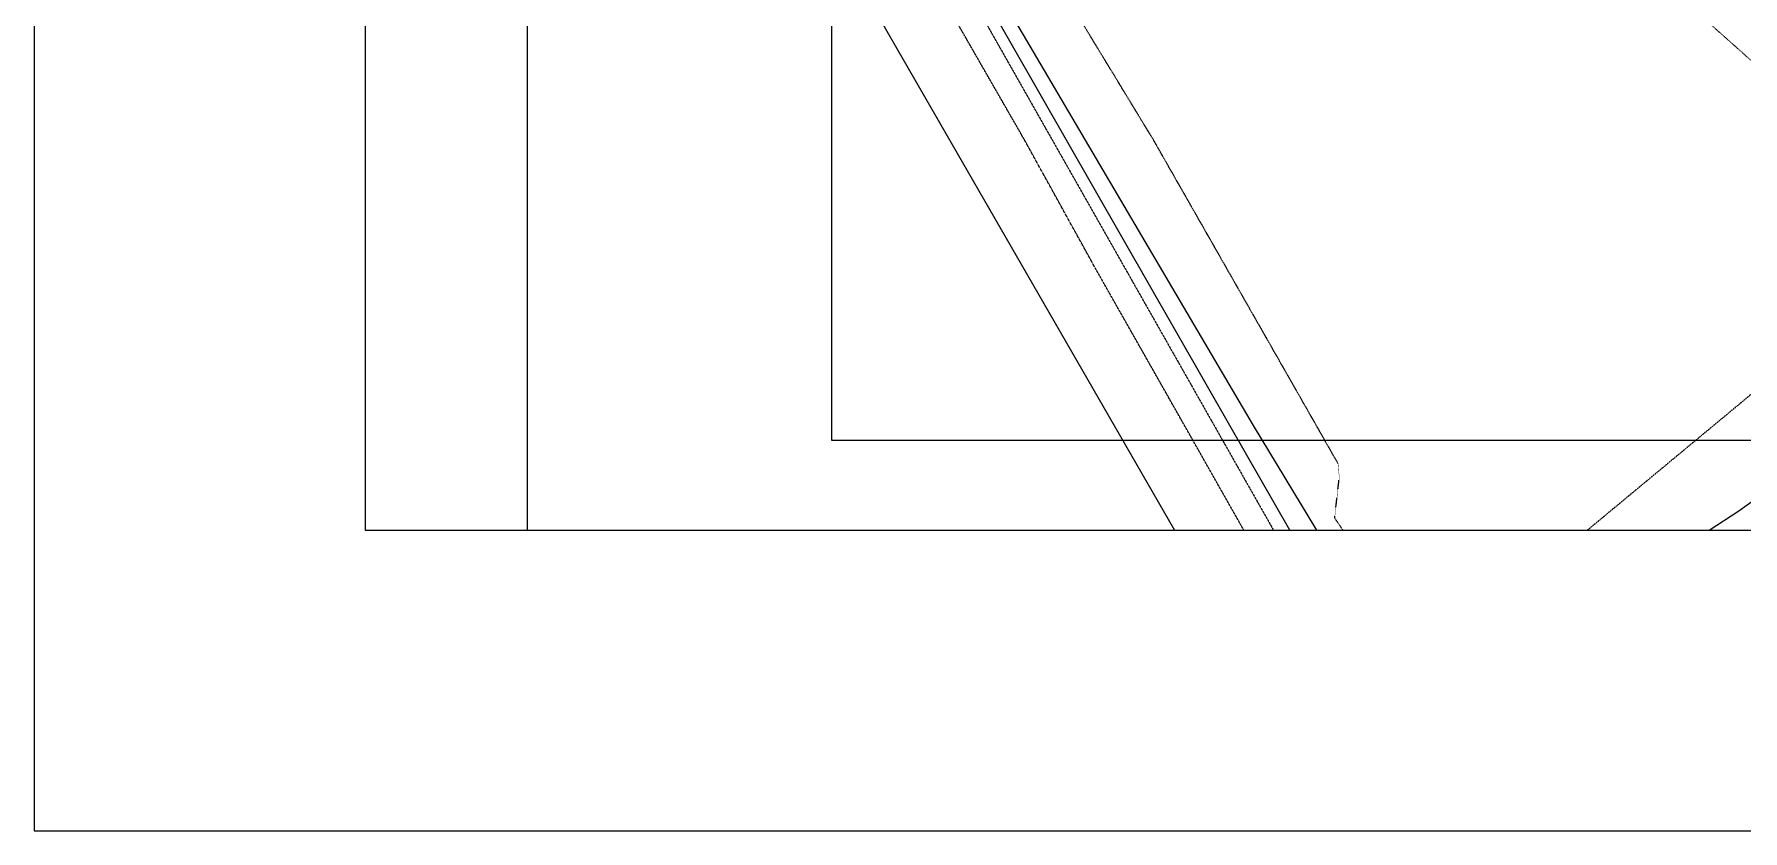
# Model space of a CAD drawing. Extents: x 152195838 to 160350639, y 364657247 to 370318102.
# Drawn here: x 156906639 to 157111278, y 364807569 to 364902980 of the extents above; entities that cross this region are included whole.
import ezdxf
from ezdxf.xclip import XClip

# ---------------------------------------------------------------- set-up
doc = ezdxf.new("R2010")
doc.units = 0
doc.header["$MEASUREMENT"] = 0
doc.linetypes.add('5M2P5', pattern=[7.5, 5, -2.5])
doc.linetypes.add('5M5', pattern=[10, 5, -5])
for name, color, linetype in [('A0013118', 1, 'CONTINUOUS'), ('A0033324', 1, '5M2P5'), ('F0017111', 30, 'CONTINUOUS'), ('F0027217', 7, 'CONTINUOUS'), ('F0037221', 7, 'CONTINUOUS'), ('F0037223', 7, '5M5')]:
    doc.layers.add(name, color=color, linetype=linetype)
doc.layers.add('DEFPOINT', color=135, linetype='CONTINUOUS', plot=False)

# ---------------------------------------------------------------- blocks, each defined once
blk = doc.blocks.new('dwgE1B8')
at = {"layer": 'A0013118', "flags": 128}
blk.add_lwpolyline([(641181.2812626362, 923583.6710169315), (652373.6554556489, 929997.577041328), (777935.8784494996, 1001953.556643665), (785589.6571809053, 1006339.616859674), (793110.384398222, 993285.4082448483), (865561.8264610171, 867527.401512444), (866187.2321221828, 866441.9843273759), (867116.2317391634, 864829.5617166162), (876117.7736518383, 849205.1476778388), (879439.6484508514, 843439.2759721875), (882397.4762011766, 838305.0623552203), (889608.7787110806, 825787.6705183387), (890511.8409747481, 824220.4175351858), (890843.2921358347, 823644.9134802818), (895128.536603272, 816206.7643003464), (896032.6924245358, 814637.364705801)], dxfattribs=at)
at = {"layer": 'A0033324', "flags": 128}
blk.add_lwpolyline([(899869.3690564632, 827897.4062047005), (906632.4064917564, 815011.2415004373), (914146.6792293787, 813454.9897626042), (957107.105384171, 838009.1142339706), (957613.3317131996, 836353.1202386022), (958116.6913850904, 833298.8549301624), (957018.9736104012, 830948.8305885196), (922406.1284366846, 810440.5095477104), (920602.5464898348, 809529.6452980042), (919308.8433238268, 809156.7288879156), (912901.4554316998, 809779.0025013685), (909623.6445029378, 810515.1258196235), (907534.6161568165, 811204.0093861222), (905918.3644033074, 812130.7402633429), (903934.6048282385, 813770.328243792), (831144.637785852, 942171.424896121), (822701.1311990023, 957461.8932983279), (786181.2947154045, 1021025.12220031), (785740.9458293915, 1022530.312838137), (786272.9011226892, 1023832.061541438), (787497.6756656766, 1025895.045488358), (788018.617682159, 1024453.253567696), (867058.8705266714, 885086.1876846552), (874938.745870769, 871624.3309935927), (875920.7997523546, 869288.2334548831), (884164.2411442995, 855235.5189735293), (884853.089505136, 854477.8355650902), (891606.9795212746, 842560.1532238722), (891589.2673363686, 842180.5334028602), (898569.334523797, 829625.4427960515)], close=True, dxfattribs=at)
at = {"layer": 'F0017111', "flags": 128}
blk.add_lwpolyline([(821225.6349118948, 972299.7074559927), (850083.4596494436, 923266.5234062076), (866531.9784653187, 896028.9282996655), (870121.5606321096, 890725.9114724994), (870965.8990904093, 890023.1791995764), (872321.1488302946, 890238.9899244308), (877724.3878248334, 893172.2153741121), (879929.3394465446, 894515.7008163929), (908229.7151679397, 913061.3475748897), (913218.0483316779, 916675.2436878085)], dxfattribs=at)
at = {"layer": 'F0037221', "flags": 128}
for points in [[(872110.2372368574, 881829.8432440758), (871082.4562692642, 882252.6622336507), (870503.888643086, 882849.4587239623), (847431.3921742439, 923004.5358259082), (811302.0402873755, 986179.4854516387), (802989.773598671, 1001367.031747699), (797822.8817285299, 1012079.156254053), (798284.1926913261, 1012948.359486282), (799227.9279341698, 1013883.153549552), (818592.1971286535, 1024388.621392488), (819969.1092755198, 1024658.689174473), (820732.0780051351, 1024501.273958743), (829457.5293955803, 1010248.813405395), (830260.9429754019, 1010004.243202209), (831581.8644182086, 1010318.994838595), (862544.963603437, 1028490.606312573), (863541.397876054, 1028531.575445354)], [(938838.0937404633, 967057.3535840511), (938851.3873847723, 966933.8679656982), (933614.1791710854, 929327.3189775348), (933171.582989037, 927583.0407449603), (932401.2215277553, 925403.0609829426), (930044.4039415121, 919531.3487558961), (929342.4425381422, 918267.3347867131), (928483.6174336076, 916771.0144150257), (918367.2806183696, 908009.7574629784), (873210.6041046977, 882200.8250159025), (872110.2372368574, 881829.8432440758)]]:
    blk.add_lwpolyline(points, dxfattribs=at)
at = {"layer": 'F0037223', "flags": 128}
blk.add_lwpolyline([(874013.556358099, 898240.0534659624), (873624.5119587183, 898430.1078202724), (867494.1806242466, 907491.1221439242), (862359.3405908346, 908493.9611978531), (859830.8792065978, 912213.6345978975), (860388.132080853, 917052.5507918596), (860247.81591928, 918719.8588012457), (838168.099799037, 957427.6963326335), (813569.9689632654, 997897.2836860418), (807417.8402193189, 1009016.867842913), (807582.882193625, 1009535.797765791), (815703.4478119016, 1013813.528336406), (816373.6610456705, 1013931.316369057), (817134.3442439437, 1013702.178498507), (826104.3077148199, 997141.1484949589), (826640.4570317268, 996825.2082742453), (827943.7334924936, 997025.6931865811), (858045.142043829, 1015414.837366402), (858864.4134472609, 1015478.162581384), (859443.2731281519, 1015411.914528608), (860298.8778685927, 1012132.883071125), (860822.0331708789, 1009795.195355535), (861565.9289096594, 1007401.20489037), (866023.0633820295, 1000831.643181026), (869357.4951102138, 997734.7945094109), (886125.9340522289, 987547.0055684447), (889917.5179409981, 984645.5200020671), (914723.7590572834, 962554.6961875558), (916101.6342810392, 961304.8001784086), (916898.7899503708, 960314.5944645405), (917248.6451532245, 959222.2798756957), (917146.5230178237, 957353.7895355225), (913569.5104197264, 934364.5454061627), (912808.7491592169, 931746.8252390027), (912166.4254238605, 930051.0564796925), (910398.7299261093, 927583.3107928634), (879347.0313075781, 901820.7242595553), (874013.556358099, 898240.0534659624)], dxfattribs=at)

msp = doc.modelspace()

# ---------------------------------------------------------------- linework, layer by layer
at = {"layer": 'DEFPOINT', "color": 5}
msp.add_lwpolyline([(156906639.3792016, 364807568.7306052), (157410639.3792002, 364807568.7306052), (157410639.3792002, 365163968.7306055), (156906639.3792016, 365163968.7306055)], close=True, dxfattribs=at)
at = {"layer": 'DEFPOINT'}
for points in [[(156946277.005588, 365136368.7306055), (156946277.005588, 364843568.7306053), (157336239.3792002, 364843568.7306053), (157336239.3792002, 365136368.7306055), (156946277.005588, 365136368.7306055)], [(156965672.7955203, 365116972.9406732), (156965672.7955203, 364843568.7306053), (157336239.3792002, 364843568.7306053), (157336239.3792002, 365116972.9406732), (156965672.7955203, 365116972.9406732)]]:
    msp.add_lwpolyline(points, dxfattribs=at)
msp.add_lwpolyline([(157002161.8428827, 365082165.693292), (157310967.3292826, 365082165.693292), (157310967.3292826, 364854328.8515689), (157002161.8428827, 364854328.8515689)], close=True, dxfattribs=at)

# ---------------------------------------------------------------- block references
at = {"layer": 'F0027217'}
ref = msp.add_blockref('dwgE1B8', (156202561.8128226, 363932829.4252237), dxfattribs=at)
XClip(ref).set_block_clipping_path([(763110.9826976955, 910739.3053815961), (1133677.5663775802, 1184143.5154494643)])

doc.saveas('drawing.dxf')
